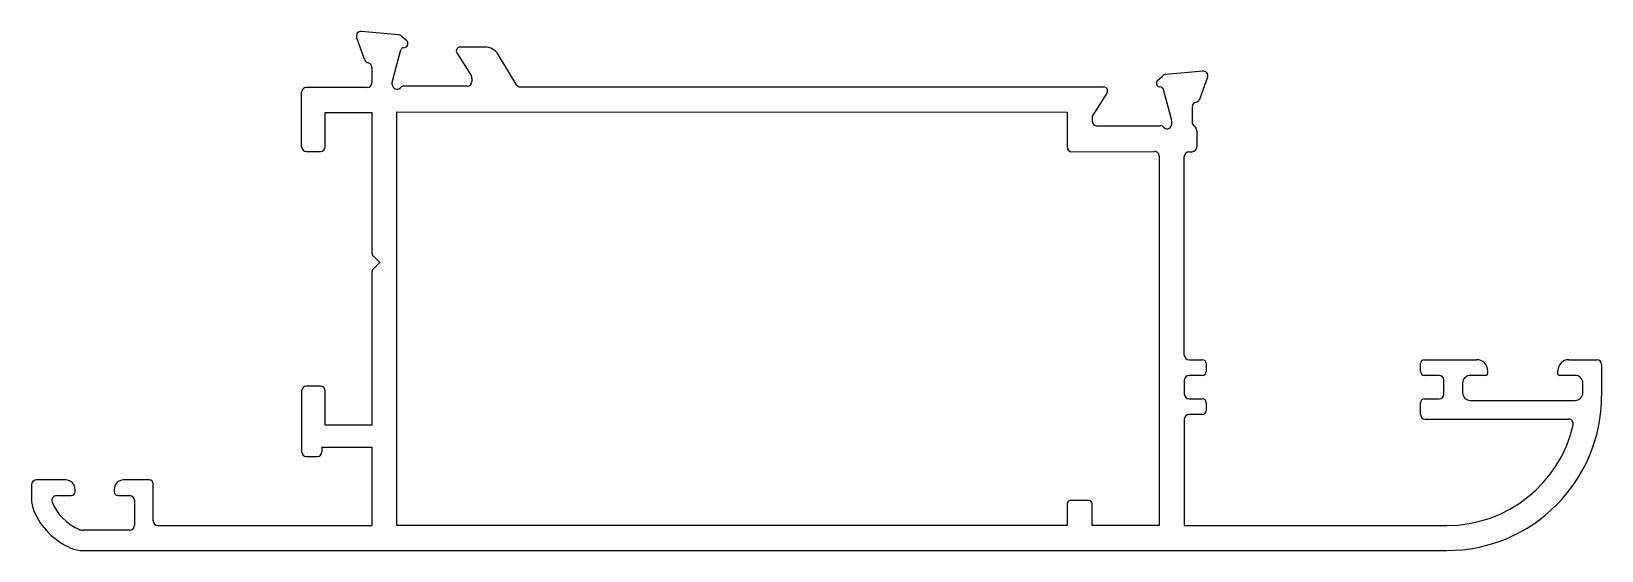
# Model space of a CAD drawing. Extents: x 2271 to 2371, y 1891 to 1924.
import ezdxf

# ---------------------------------------------------------------- set-up
doc = ezdxf.new("R2010")
doc.units = 0
doc.layers.get('0').update_dxf_attribs({"linetype": 'CONTINUOUS'})

msp = doc.modelspace()

# ---------------------------------------------------------------- linework, layer by layer
at = {"color": 0}
for p, q in [((2294.27, 1923.68), (2291.91, 1923.89)), ((2291.6, 1923.49), (2292.11, 1922.07)), ((2293.89, 1920.73), (2294.42, 1922.71)), ((2294.81, 1923.29), (2294.46, 1923.59)), ((2294.56, 1922.85), (2294.69, 1922.87)), ((2299.81, 1922.89), (2298.23, 1922.89)), ((2298.01, 1922.51), (2298.94, 1921.07)), ((2301.84, 1920.48), (2300.66, 1922.41)), ((2292.58, 1921.59), (2292.58, 1920.61)), ((2298.98, 1920.91), (2298.98, 1920.69)), ((2342.86, 1920.76), (2343.2, 1921.06)), ((2343.39, 1921.15), (2345.76, 1921.36)), ((2346.06, 1920.96), (2345.55, 1919.54)), ((2288.08, 1916.51), (2288.08, 1920.01)), ((2292.28, 1920.31), (2288.38, 1920.31)), ((2293.88, 1920.49), (2293.88, 1920.65)), ((2298.68, 1920.39), (2294.63, 1920.39)), ((2302.09, 1920.34), (2339.42, 1920.34)), ((2339.63, 1919.95), (2338.73, 1918.54)), ((2343.1, 1920.32), (2342.97, 1920.34)), ((2343.77, 1918.2), (2343.24, 1920.18)), ((2289.58, 1916.51), (2289.58, 1918.71)), ((2289.58, 1918.71), (2292.58, 1918.71)), ((2292.58, 1918.71), (2292.58, 1909.71)), ((2294.18, 1918.74), (2337.08, 1918.72)), ((2294.18, 1892.3), (2294.18, 1918.74)), ((2337.08, 1918.72), (2337.08, 1916.49)), ((2345.08, 1919.06), (2345.08, 1918.08)), ((2338.68, 1918.38), (2338.68, 1918.16)), ((2338.98, 1917.86), (2343.03, 1917.86)), ((2343.78, 1917.96), (2343.78, 1918.12)), ((2345.38, 1917.56), (2345.38, 1916.5)), ((2288.38, 1916.21), (2289.28, 1916.21)), ((2337.38, 1916.19), (2342.68, 1916.21)), ((2342.98, 1915.91), (2342.98, 1892.3)), ((2344.58, 1903.2), (2344.58, 1915.9)), ((2344.88, 1916.2), (2345.08, 1916.2)), ((2292.66, 1909.54), (2293.08, 1909.11)), ((2293.08, 1909.11), (2292.66, 1908.68)), ((2292.58, 1908.51), (2292.58, 1898.71)), ((2344.88, 1902.9), (2345.73, 1902.9)), ((2345.98, 1902.65), (2345.98, 1902.15)), ((2359.69, 1902.15), (2359.69, 1902.65)), ((2359.94, 1902.9), (2363.29, 1902.9)), ((2369.19, 1902.9), (2370.99, 1902.9)), ((2344.58, 1901.6), (2344.58, 1900.7)), ((2345.73, 1901.9), (2344.88, 1901.9)), ((2360.89, 1901.9), (2359.94, 1901.9)), ((2361.19, 1900.7), (2361.19, 1901.6)), ((2363.89, 1901.9), (2362.89, 1901.9)), ((2363.99, 1902.2), (2363.99, 1902)), ((2368.49, 1902), (2368.49, 1902.2)), ((2369.59, 1901.9), (2368.59, 1901.9)), ((2371.29, 1902.6), (2371.29, 1900.6)), ((2288.08, 1900.91), (2288.08, 1897.01)), ((2289.28, 1901.21), (2288.38, 1901.21)), ((2289.58, 1898.71), (2289.58, 1900.91)), ((2362.39, 1901.4), (2362.39, 1900.8)), ((2370.09, 1900.8), (2370.09, 1901.4)), ((2344.88, 1900.4), (2345.73, 1900.4)), ((2345.98, 1900.15), (2345.98, 1899.65)), ((2359.69, 1899.4), (2359.69, 1900.15)), ((2359.94, 1900.4), (2360.89, 1900.4)), ((2362.89, 1900.3), (2369.59, 1900.3)), ((2292.58, 1898.71), (2289.58, 1898.71)), ((2344.58, 1899.1), (2344.58, 1892.3)), ((2345.73, 1899.4), (2344.88, 1899.4)), ((2359.99, 1899.1), (2369.18, 1899.1)), ((2288.38, 1896.71), (2289.08, 1896.71)), ((2289.38, 1897.31), (2289.38, 1897.01)), ((2289.38, 1897.31), (2292.58, 1897.31)), ((2292.58, 1897.31), (2292.58, 1892.3)), ((2270.78, 1894.91), (2270.78, 1894.02)), ((2272.98, 1895.21), (2271.08, 1895.21)), ((2273.58, 1894.46), (2273.58, 1894.61)), ((2276.08, 1894.61), (2276.08, 1894.46)), ((2278.33, 1895.21), (2276.68, 1895.21)), ((2278.58, 1892.6), (2278.58, 1894.96)), ((2272.39, 1894.21), (2273.33, 1894.21)), ((2276.33, 1894.21), (2277.08, 1894.21)), ((2277.38, 1893.91), (2277.38, 1892.3)), ((2337.08, 1893.7), (2337.08, 1892.3)), ((2338.48, 1893.9), (2337.28, 1893.9)), ((2338.68, 1892.3), (2338.68, 1893.7)), ((2277.08, 1892), (2274.1, 1892)), ((2278.88, 1892.3), (2292.58, 1892.3)), ((2337.08, 1892.3), (2294.18, 1892.3)), ((2342.98, 1892.3), (2338.68, 1892.3)), ((2344.58, 1892.3), (2361.39, 1892.3)), ((2274.1, 1890.7), (2361.39, 1890.7))]:
    msp.add_line(p, q, dxfattribs=at)
for centre, radius, start, end in [((2291.88, 1923.59), 0.3, 85, 200), ((2294.25, 1923.38), 0.3, 45, 85), ((2294.62, 1922.66), 0.2, 105, 165), ((2294.63, 1923.11), 0.25, 285, 45), ((2298.23, 1922.64), 0.25, 90, 211.3955), ((2299.81, 1921.89), 1, 31.4, 90), ((2292.4, 1922.18), 0.3, 200, 259.0957), ((2292.28, 1921.59), 0.3, 0, 79.0957), ((2294.18, 1920.65), 0.3, 165, 180), ((2298.68, 1920.91), 0.3, 0, 31.3955), ((2343.04, 1920.58), 0.25, 135, 255), ((2343.42, 1920.85), 0.3, 95, 135), ((2345.78, 1921.06), 0.3, 340, 95), ((2288.38, 1920.01), 0.3, 90, 180), ((2292.28, 1920.61), 0.3, 270, 0), ((2294.18, 1920.49), 0.3, 180, 318.1897), ((2294.63, 1920.09), 0.3, 90, 138.1897), ((2298.68, 1920.69), 0.3, 270, 0), ((2302.09, 1920.64), 0.3, 211.4, 270), ((2339.42, 1920.09), 0.25, 327.3808, 90), ((2343.05, 1920.13), 0.2, 15, 75), ((2345.38, 1919.06), 0.3, 100.9043, 180), ((2345.27, 1919.65), 0.3, 280.9043, 340), ((2338.98, 1918.38), 0.3, 148.6045, 180), ((2338.98, 1918.16), 0.3, 180, 270), ((2343.03, 1917.56), 0.3, 41.8103, 90), ((2343.48, 1917.96), 0.3, 221.8103, 360), ((2343.48, 1918.12), 0.3, 0, 15), ((2345.38, 1918.08), 0.3, 180, 240), ((2345.08, 1917.56), 0.3, 0, 60), ((2288.38, 1916.51), 0.3, 180, 270), ((2289.28, 1916.51), 0.3, 270, 360), ((2337.38, 1916.49), 0.3, 180, 270), ((2342.68, 1915.91), 0.3, 0, 90.1356), ((2344.88, 1915.9), 0.3, 90, 180), ((2345.08, 1916.5), 0.3, 270, 0), ((2292.83, 1909.71), 0.25, 180, 225), ((2292.83, 1908.51), 0.25, 135, 180), ((2344.88, 1903.2), 0.3, 180, 270), ((2345.73, 1902.65), 0.25, 0, 90), ((2359.94, 1902.65), 0.25, 90, 180), ((2363.29, 1902.2), 0.7, 0, 90), ((2369.19, 1902.2), 0.7, 90, 180), ((2370.99, 1902.6), 0.3, 0, 90), ((2344.88, 1901.6), 0.3, 90, 180), ((2345.73, 1902.15), 0.25, 270, 360), ((2359.94, 1902.15), 0.25, 180, 270), ((2360.89, 1901.6), 0.3, 0, 90), ((2362.89, 1901.4), 0.5, 90, 180), ((2363.89, 1902), 0.1, 270, 360), ((2368.59, 1902), 0.1, 180, 270), ((2369.59, 1901.4), 0.5, 0, 90), ((2288.38, 1900.91), 0.3, 90, 180), ((2289.28, 1900.91), 0.3, 0, 90), ((2344.88, 1900.7), 0.3, 180, 270), ((2360.89, 1900.7), 0.3, 270, 0), ((2361.39, 1900.6), 9.9, 270, 360), ((2362.89, 1900.8), 0.5, 180, 270), ((2369.59, 1900.8), 0.5, 270, 0), ((2345.73, 1900.15), 0.25, 0, 90), ((2345.73, 1899.65), 0.25, 270, 0), ((2359.94, 1900.15), 0.25, 90, 180), ((2344.88, 1899.1), 0.3, 90, 180), ((2359.99, 1899.4), 0.3, 180, 270), ((2361.39, 1900.6), 8.3, 270, 346.9971), ((2369.18, 1898.8), 0.3, 346.9971, 90), ((2288.38, 1897.01), 0.3, 180, 270), ((2289.08, 1897.01), 0.3, 270, 360), ((2271.08, 1894.91), 0.3, 90, 180), ((2272.98, 1894.61), 0.6, 0, 90), ((2276.68, 1894.61), 0.6, 90, 180), ((2278.33, 1894.96), 0.25, 0, 90), ((2272.78, 1894.02), 2, 180, 203.0739), ((2272.39, 1893.91), 0.3, 90, 201.9784), ((2275.08, 1895), 3.2, 201.9784, 246.9261), ((2273.33, 1894.46), 0.25, 270, 0), ((2276.33, 1894.46), 0.25, 180, 270), ((2277.08, 1893.91), 0.3, 0, 90), ((2337.28, 1893.7), 0.2, 90, 180), ((2338.48, 1893.7), 0.2, 0, 90), ((2275.08, 1895), 4.5, 203.0739, 246.9261), ((2278.88, 1892.6), 0.3, 180, 270), ((2274.1, 1892.7), 0.7, 246.9261, 270), ((2277.08, 1892.3), 0.3, 270, 0), ((2274.1, 1892.7), 2, 246.9261, 270)]:
    msp.add_arc(centre, radius, start, end, dxfattribs=at)

doc.saveas('drawing.dxf')
